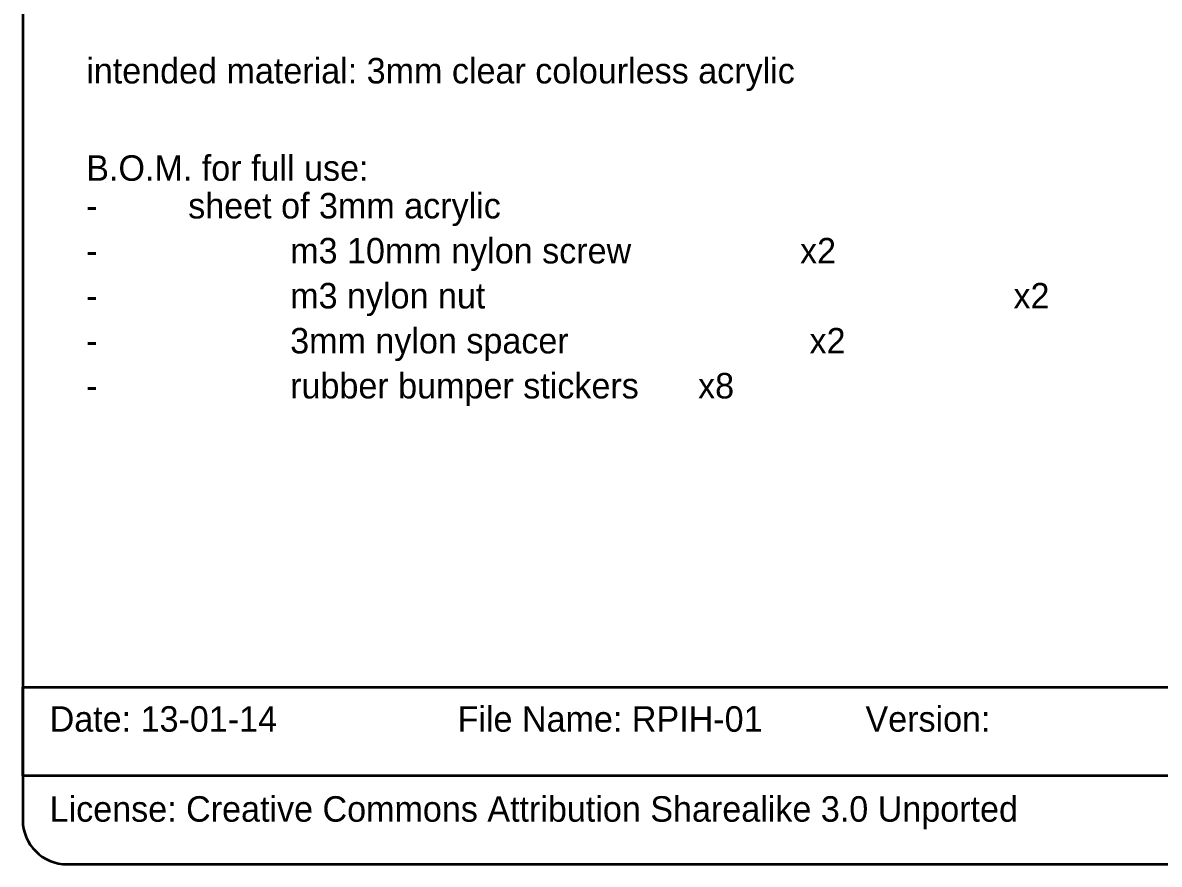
# Model space of a CAD drawing. Header units: inches. Extents: x 15 to 785, y -585 to -15.
# Drawn here: x 15 to 400, y -585 to -300 of the extents above; entities that cross this region are included whole.
import ezdxf

# ---------------------------------------------------------------- set-up
doc = ezdxf.new("R2010")
doc.units = ezdxf.units.IN
doc.header["$MEASUREMENT"] = 0
doc.layers.add('Layer 1', color=7, linetype='Continuous')

# ---------------------------------------------------------------- blocks, each defined once
blk = doc.blocks.new('block 2')
at = {"layer": 'Layer 1', "color": 179, "lineweight": 35, "true_color": 0x231f20}
blk.add_lwpolyline([(785, -555), (15, -555), (15, -525), (785, -525), (785, -555)], dxfattribs=at)
blk.add_open_spline([(785, -570), (785, -578.28), (778.28, -585), (770, -585), (770, -585), (30, -585), (30, -585), (21.72, -585), (15, -578.28), (15, -570), (15, -570), (15, -30), (15, -30), (15, -21.72), (21.72, -15), (30, -15), (30, -15), (770, -15), (770, -15), (778.28, -15), (785, -21.72), (785, -30), (785, -30), (785, -570), (785, -570)], degree=3, knots=[0, 0, 0, 0, 1, 1, 1, 2, 2, 2, 3, 3, 3, 4, 4, 4, 5, 5, 5, 6, 6, 6, 7, 7, 7, 8, 8, 8, 8], dxfattribs=at)

msp = doc.modelspace()

# ---------------------------------------------------------------- block references
at = {"layer": 'Layer 1'}
msp.add_blockref('block 2', (0, 0), dxfattribs=at)

# ---------------------------------------------------------------- texts
at = {"layer": 'Layer 1', "color": 179, "true_color": 0x231f20, "char_height": 8.636, "attachment_point": 7}
for s, insert in [('\\fEng_HelvLine Normal|b0|i0|c0|p34;\\W1;intended material: 3mm clear colourless acrylic', (36.51, -323.17)), ('\\fEng_HelvLine Normal|b0|i0|c0|p34;\\W1;B.O.M. for full use:', (36.51, -353.65)), ('\\fEng_HelvLine Normal|b0|i0|c0|p34;\\W1;- ^Isheet of 3mm acrylic', (36.51, -368.89)), ('\\fEng_HelvLine Normal|b0|i0|c0|p34;\\W1;-^I^Im3 10mm nylon screw^I^Ix2', (36.51, -384.13)), ('\\fEng_HelvLine Normal|b0|i0|c0|p34;\\W1;-^I^Im3 nylon nut^I^I^I^I^I^I^Ix2', (36.51, -399.37)), ('\\fEng_HelvLine Normal|b0|i0|c0|p34;\\W1;-^I^I3mm nylon spacer^I^I^I^Ix2', (36.51, -414.61)), ('\\fEng_HelvLine Normal|b0|i0|c0|p34;\\W1;-^I^Irubber bumper stickers^Ix8', (36.51, -429.85)), ('\\fEng_HelvLine Normal|b0|i0|c0|p34;\\W1;Date: 13-01-14^I^IFile Name: RPIH-01^I^IVersion:^I^IContributor: Stuart Childs stuchilds\\fMyriad Pro|b0|i0|c0|p34;@\\fEng_HelvLine Normal|b0|i0|c0|p34;gmail.com^I^I', (24.12, -542.71)), ('\\fEng_HelvLine Normal|b0|i0|c0|p34;\\W1;License: Creative Commons Attribution Sharealike 3.0 Unported^I^I', (24.12, -573.19))]:
    msp.add_mtext(s, dxfattribs=dict(at, insert=insert))

doc.saveas('drawing.dxf')
